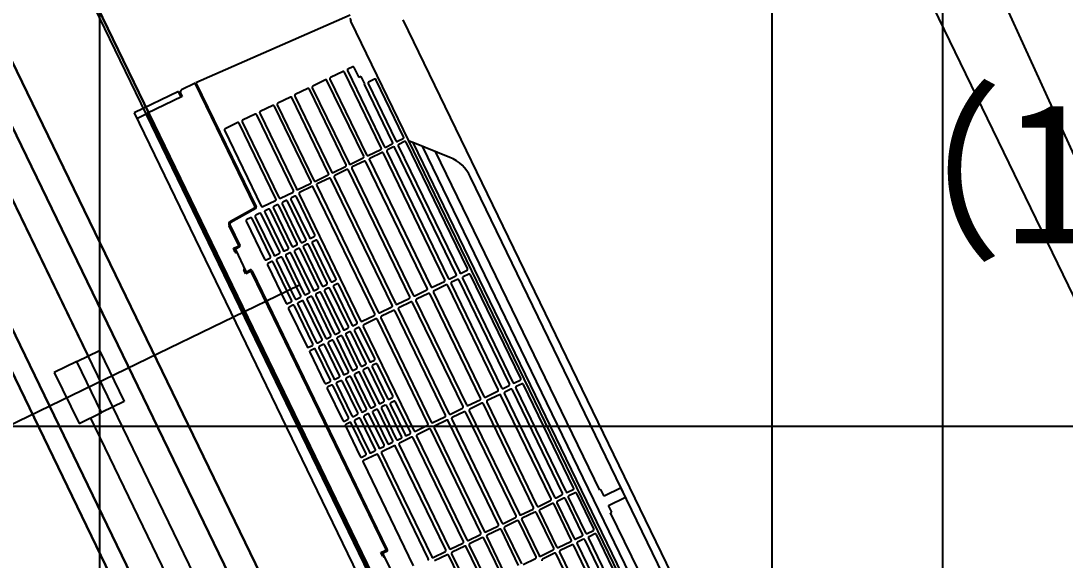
# Model space of a CAD drawing. Header units: metres. Extents: x 10861 to 26950, y 7268 to 22901.
# Drawn here: x 16772 to 17602, y 13427 to 13855 of the extents above; entities that cross this region are included whole.
import ezdxf

# ---------------------------------------------------------------- set-up
doc = ezdxf.new("R2010")
doc.units = ezdxf.units.M

msp = doc.modelspace()

# ---------------------------------------------------------------- linework, layer by layer
at = {"layer": 'GLID'}
for p, q in [((16834.73, 9325.01), (16834.73, 22205.01)), ((16834.73, 9325.01), (16834.73, 22205.01)), ((16834.73, 9325.01), (16834.73, 22205.01)), ((17369.14, 10010), (17369.14, 22205)), ((17369.14, 10010), (17369.14, 22205)), ((17369.14, 10010), (17369.14, 22205)), ((17504.75, 9324.98), (17504.75, 22204.98)), ((17504.75, 9324.98), (17504.75, 22204.98)), ((17504.75, 9324.98), (17504.75, 22204.98)), ((18614.06, 10010), (14765.12, 17945.96)), ((18614.06, 10010), (14765.12, 17945.96)), ((18614.06, 10010), (14765.12, 17945.96)), ((13801.7, 13532.77), (24358.08, 13532.77)), ((13801.7, 13532.77), (24358.08, 13532.77)), ((13801.7, 13532.77), (24358.08, 13532.77))]:
    msp.add_line(p, q, dxfattribs=at)
at = {"layer": 'カタログ部品(家具)_2F'}
for p, q in [((17807.13, 13226.54), (17283.47, 14306.25)), ((17618.93, 13726.76), (17471.59, 14047.87)), ((16743.61, 14044.42), (17267.27, 12964.71))]:
    msp.add_line(p, q, dxfattribs=at)
at = {"layer": 'カタログ部品(電化製品)_2F'}
for p, q in [((17033.77, 13859.22), (16911.22, 13805.49)), ((17372.54, 13157.3), (17034.35, 13854.61)), ((17399.24, 13188.78), (17075.82, 13855.64)), ((17031.52, 13815.27), (17060.75, 13755.01)), ((17035.77, 13818.3), (17031.95, 13816.44)), ((17040.87, 13809.67), (17036.97, 13817.72)), ((17014.1, 13807.79), (17004.04, 13802.91)), ((17044.47, 13747.15), (17015.31, 13807.27)), ((17017.61, 13808.39), (17046.78, 13748.26)), ((17028.05, 13814.55), (17018, 13809.68)), ((17058.42, 13753.92), (17029.26, 13814.03)), ((17042.58, 13810.49), (17040.87, 13809.67)), ((17045.41, 13804.65), (17042.58, 13810.49)), ((17052.99, 13808.32), (17048.42, 13806.1)), ((17076.16, 13762.61), (17054.27, 13807.76)), ((16897.28, 13798.73), (16862.02, 13781.63)), ((16899.46, 13794.23), (16897.28, 13798.73)), ((16910.57, 13805.17), (16899.73, 13799.92)), ((16957.94, 13707.5), (16910.57, 13805.17)), ((16911.22, 13805.49), (16959.03, 13706.92)), ((16911.98, 13803.94), (16911.33, 13803.59)), ((17000.16, 13801.02), (16990.1, 13796.15)), ((17030.52, 13740.39), (17001.37, 13800.51)), ((17003.66, 13801.63), (17032.83, 13741.49)), ((17045.09, 13804.49), (17045.41, 13804.65)), ((17067.46, 13758.37), (17045.09, 13804.49)), ((17047.99, 13804.94), (17070.02, 13759.5)), ((16900.28, 13794.63), (16872.29, 13781.05)), ((16898.98, 13797.33), (16900.28, 13794.63)), ((16986.22, 13794.26), (16976.16, 13789.39)), ((17016.58, 13733.63), (16987.43, 13793.74)), ((16989.72, 13794.87), (17018.88, 13734.73)), ((16972.28, 13787.5), (16962.22, 13782.62)), ((17002.64, 13726.87), (16973.49, 13786.98)), ((16975.78, 13788.1), (17004.94, 13727.97)), ((16862.02, 13781.63), (17206.58, 13071.19)), ((16864.2, 13777.13), (16872.29, 13781.05)), ((16872.29, 13781.05), (17214.67, 13075.11)), ((16944.4, 13773.98), (16934.34, 13769.1)), ((16947.9, 13774.58), (16977.06, 13714.44)), ((16958.34, 13780.74), (16948.28, 13775.86)), ((16988.7, 13720.1), (16959.55, 13780.22)), ((16961.84, 13781.34), (16991, 13721.21)), ((16933.96, 13767.82), (16963.12, 13707.68)), ((16974.76, 13713.34), (16945.61, 13773.46)), ((17061.98, 13754.55), (17067.1, 13757.04)), ((17071.24, 13759.06), (17075.81, 13761.27)), ((17076.98, 13758.86), (17072.42, 13756.64)), ((17126.91, 13657.98), (17078.26, 13758.3)), ((17083.47, 13758.12), (17080.65, 13759.24)), ((17113.05, 13746.3), (17083.47, 13758.12)), ((17083.47, 13758.12), (17355.97, 13196.24)), ((17048.02, 13747.76), (17058.04, 13752.62)), ((17059.03, 13750.2), (17049.37, 13745.52)), ((17109, 13649.14), (17060.24, 13749.68)), ((17062.93, 13751.09), (17111.73, 13650.46)), ((17068.12, 13754.58), (17063.36, 13752.27)), ((17118, 13653.63), (17069.32, 13754)), ((17071.98, 13755.47), (17120.78, 13654.85)), ((17091.05, 13755.09), (17359.15, 13202.29)), ((17231.98, 13482.13), (17101.65, 13750.86)), ((17034.07, 13741), (17044.09, 13745.86)), ((17045.07, 13743.43), (17035.41, 13738.75)), ((17095.04, 13642.37), (17046.28, 13742.91)), ((17048.99, 13744.24), (17097.76, 13643.68)), ((17006.19, 13727.48), (17016.21, 13732.33)), ((17020.13, 13734.24), (17030.15, 13739.09)), ((17031.12, 13736.66), (17021.47, 13731.98)), ((17081.09, 13635.61), (17032.34, 13736.14)), ((17035.03, 13737.47), (17083.8, 13636.91)), ((16992.25, 13720.71), (17002.27, 13725.57)), ((17007.15, 13723.94), (17055.92, 13623.39)), ((17017.18, 13729.9), (17007.53, 13725.22)), ((17067.15, 13628.85), (17018.4, 13729.38)), ((17021.09, 13730.7), (17069.86, 13630.15)), ((17363.79, 13247.47), (17129.33, 13730.72)), ((16978.31, 13713.95), (16988.33, 13718.81)), ((16993.21, 13717.18), (17041.98, 13616.63)), ((17003.24, 13723.14), (16993.59, 13718.46)), ((17053.21, 13622.09), (17004.45, 13722.62)), ((16964.37, 13707.19), (16974.38, 13712.05)), ((16975.83, 13708.65), (16973.15, 13707.35)), ((16991.66, 13677.99), (16977.04, 13708.13)), ((16979.74, 13709.45), (16994.36, 13679.31)), ((16982.8, 13712.04), (16980.12, 13710.73)), ((16998.63, 13681.37), (16984.02, 13711.51)), ((16986.71, 13712.83), (17001.33, 13682.69)), ((16989.77, 13715.41), (16987.09, 13714.11)), ((17005.6, 13684.75), (16990.98, 13714.89)), ((16938.7, 13695.68), (16957.6, 13706.22)), ((16958.69, 13705.64), (16939.03, 13694.67)), ((16958.35, 13699.13), (16972.99, 13668.95)), ((16961.89, 13701.89), (16958.76, 13700.37)), ((16977.72, 13671.23), (16963.1, 13701.37)), ((16965.8, 13702.69), (16980.41, 13672.55)), ((16968.86, 13705.27), (16966.18, 13703.97)), ((16984.69, 13674.61), (16970.07, 13704.75)), ((16972.77, 13706.07), (16987.38, 13675.93)), ((16944.91, 13676.93), (16937.67, 13691.85)), ((16938.35, 13692.12), (16946.03, 13676.29)), ((16951.16, 13695.61), (16965.78, 13665.45)), ((16954.61, 13698.35), (16951.55, 13696.88)), ((16970.37, 13667.69), (16955.77, 13697.81)), ((17002.57, 13682.2), (17005.25, 13683.5)), ((16940.99, 13674.15), (16944.48, 13675.61)), ((16942.44, 13671.16), (16940.99, 13674.15)), ((16945.64, 13675), (16943.18, 13673.8)), ((16988.63, 13675.44), (16991.31, 13676.74)), ((16995.6, 13678.82), (16998.28, 13680.12)), ((16996.58, 13674.72), (17011.2, 13644.58)), ((16999.65, 13677.3), (16996.97, 13676)), ((17015.48, 13646.64), (17000.86, 13676.78)), ((17003.55, 13678.1), (17018.17, 13647.96)), ((17006.62, 13680.68), (17003.94, 13679.38)), ((17022.45, 13650.02), (17007.83, 13680.16)), ((16942.8, 13672.51), (16950.65, 13656.32)), ((16967.03, 13664.96), (16970, 13666.4)), ((16974.23, 13668.46), (16977.37, 13669.98)), ((16978.74, 13667.16), (16975.6, 13665.64)), ((16994.57, 13636.5), (16979.95, 13666.64)), ((16981.66, 13672.06), (16984.34, 13673.36)), ((16982.64, 13667.96), (16997.26, 13637.82)), ((16985.71, 13670.54), (16983.02, 13669.24)), ((17001.54, 13639.88), (16986.92, 13670.02)), ((16989.61, 13671.34), (17004.23, 13641.2)), ((16992.68, 13673.92), (16989.99, 13672.62)), ((17008.51, 13643.26), (16993.89, 13673.4)), ((16968, 13660.88), (16982.63, 13630.72)), ((16971.45, 13663.62), (16968.39, 13662.15)), ((16987.22, 13632.96), (16972.61, 13663.08)), ((16975.2, 13664.4), (16989.84, 13634.22)), ((16950.82, 13653.88), (16949.37, 13656.87)), ((16954.13, 13655.73), (16950.82, 13653.88)), ((16951.91, 13655.82), (16954.37, 13657.01)), ((17062.08, 13435.33), (16955.42, 13655.25)), ((16955.62, 13656.51), (17063.2, 13434.7)), ((17112.96, 13650), (17117.65, 13652.28)), ((17119.05, 13649.4), (17114.35, 13647.12)), ((17122, 13654.4), (17126.57, 13656.62)), ((17122.98, 13650.32), (17163.08, 13567.63)), ((17127.98, 13653.7), (17123.42, 13651.49)), ((17169.21, 13570.76), (17129.26, 13653.14)), ((17005.47, 13640.7), (17008.16, 13642.01)), ((17012.45, 13644.09), (17015.13, 13645.39)), ((17016.49, 13642.59), (17013.8, 13641.29)), ((17032.32, 13611.93), (17017.7, 13642.07)), ((17019.41, 13647.47), (17022.1, 13648.77)), ((17020.39, 13643.39), (17035.01, 13613.25)), ((17023.45, 13645.97), (17020.77, 13644.67)), ((17039.28, 13615.31), (17024.66, 13645.45)), ((17085.04, 13636.42), (17094.66, 13641.08)), ((17099, 13643.19), (17108.62, 13647.85)), ((17110.01, 13645.07), (17100.36, 13640.39)), ((17151.3, 13561.91), (17111.22, 13644.55)), ((17113.93, 13645.94), (17154.04, 13563.23)), ((17160.31, 13566.39), (17120.32, 13648.85)), ((16991.08, 13633.72), (16994.21, 13635.24)), ((16998.5, 13637.32), (17001.19, 13638.62)), ((16999.48, 13633.25), (17014.1, 13603.1)), ((17002.54, 13635.83), (16999.86, 13634.53)), ((17018.37, 13605.17), (17003.75, 13635.31)), ((17006.45, 13636.63), (17021.07, 13606.49)), ((17009.51, 13639.21), (17006.83, 13637.91)), ((17025.34, 13608.55), (17010.72, 13638.69)), ((17013.42, 13640.01), (17028.04, 13609.87)), ((17071.1, 13629.66), (17080.72, 13634.32)), ((17096.05, 13638.3), (17086.4, 13633.62)), ((17137.34, 13555.14), (17097.26, 13637.78)), ((17099.98, 13639.11), (17140.07, 13556.45)), ((16983.87, 13630.23), (16986.84, 13631.67)), ((16984.84, 13626.16), (16999.46, 13596)), ((16988.29, 13628.91), (16985.23, 13627.43)), ((17004.05, 13598.25), (16989.45, 13628.37)), ((16992.03, 13629.69), (17006.67, 13599.5)), ((16995.57, 13632.45), (16992.44, 13630.93)), ((17011.4, 13601.79), (16996.78, 13631.93)), ((17057.16, 13622.89), (17066.78, 13627.56)), ((17068.17, 13624.78), (17058.52, 13620.1)), ((17109.46, 13541.62), (17069.38, 13624.26)), ((17072.07, 13625.58), (17112.16, 13542.92)), ((17082.11, 13631.54), (17072.46, 13626.86)), ((17123.4, 13548.38), (17083.32, 13631.02)), ((17086.02, 13632.34), (17126.11, 13549.68)), ((17043.22, 13616.13), (17052.83, 13620.8)), ((17054.23, 13618.02), (17044.58, 13613.34)), ((17095.52, 13534.86), (17055.44, 13617.5)), ((17058.13, 13618.82), (17098.22, 13536.16)), ((17029.28, 13609.37), (17031.96, 13610.67)), ((17033.32, 13607.88), (17030.64, 13606.58)), ((17036.25, 13612.75), (17038.93, 13614.05)), ((17037.22, 13608.68), (17048.96, 13584.47)), ((17040.29, 13611.26), (17037.61, 13609.96)), ((17053.23, 13586.55), (17041.5, 13610.74)), ((17044.19, 13612.06), (17084.28, 13529.4)), ((17007.92, 13599.01), (17011.05, 13600.53)), ((17015.34, 13602.61), (17018.02, 13603.91)), ((17019.38, 13601.12), (17016.7, 13599.81)), ((17032.32, 13576.41), (17020.59, 13600.59)), ((17022.31, 13605.99), (17024.99, 13607.29)), ((17023.28, 13601.92), (17035.02, 13577.71)), ((17026.35, 13604.5), (17023.67, 13603.2)), ((17039.29, 13579.79), (17027.56, 13603.98)), ((17030.25, 13605.3), (17041.99, 13581.09)), ((17046.26, 13583.17), (17034.53, 13607.36)), ((17000.71, 13595.52), (17003.68, 13596.96)), ((17001.62, 13591.56), (17013.42, 13567.22)), ((17005.17, 13594.3), (17001.86, 13592.73)), ((17018.04, 13569.42), (17006.24, 13593.74)), ((17008.87, 13594.97), (17020.63, 13570.72)), ((17012.38, 13597.72), (17009.14, 13596.15)), ((17025.37, 13572.98), (17013.61, 13597.23)), ((17016.31, 13598.53), (17028.05, 13574.33)), ((17050.21, 13583.97), (17052.94, 13585.3)), ((17029.3, 13573.83), (17032.03, 13575.16)), ((17036.27, 13577.21), (17039, 13578.54)), ((17040.3, 13575.72), (17037.62, 13574.42)), ((17053.68, 13550.11), (17041.52, 13575.2)), ((17043.24, 13580.59), (17045.97, 13581.92)), ((17044.19, 13576.56), (17056.39, 13551.41)), ((17047.27, 13579.1), (17044.59, 13577.8)), ((17060.65, 13553.49), (17048.48, 13578.58)), ((17051.16, 13579.94), (17063.36, 13554.79)), ((17054.24, 13582.48), (17051.56, 13581.18)), ((17067.62, 13556.87), (17055.45, 13581.96)), ((17014.67, 13566.74), (17017.67, 13568.19)), ((17021.87, 13570.23), (17025.01, 13571.75)), ((17022.78, 13566.29), (17035.04, 13541.02)), ((17026.37, 13568.96), (17023.24, 13567.44)), ((17039.74, 13543.36), (17027.58, 13568.44)), ((17030.25, 13569.8), (17042.45, 13544.65)), ((17033.33, 13572.34), (17030.65, 13571.04)), ((17046.71, 13546.73), (17034.54, 13571.82)), ((17037.22, 13573.18), (17049.42, 13548.03)), ((17164.3, 13567.18), (17168.87, 13569.4)), ((17170.29, 13566.48), (17165.71, 13564.28)), ((17015.53, 13562.88), (17027.87, 13537.43)), ((17018.96, 13565.47), (17015.99, 13564.03)), ((17032.45, 13539.71), (17020.2, 13564.96)), ((17141.31, 13555.96), (17150.92, 13560.62)), ((17152.3, 13557.85), (17142.69, 13553.18)), ((17155.26, 13562.77), (17159.96, 13565.05)), ((17156.25, 13558.66), (17196.12, 13476.46)), ((17161.45, 13562.21), (17156.51, 13559.82)), ((17202.39, 13479.62), (17162.62, 13561.63)), ((17165.3, 13563.04), (17205.16, 13480.86)), ((17211.3, 13483.99), (17171.56, 13565.92)), ((17057.63, 13550.92), (17060.31, 13552.22)), ((17064.6, 13554.3), (17067.28, 13555.6)), ((17065.57, 13550.22), (17077.31, 13526.02)), ((17068.64, 13552.81), (17065.96, 13551.5)), ((17081.58, 13528.1), (17069.85, 13552.28)), ((17127.35, 13549.19), (17136.97, 13553.85)), ((17138.32, 13551.06), (17128.7, 13546.4)), ((17179.44, 13468.35), (17139.57, 13550.56)), ((17142.3, 13551.9), (17182.17, 13469.69)), ((17193.42, 13475.13), (17153.55, 13557.34)), ((17036.29, 13540.53), (17039.39, 13542.03)), ((17043.69, 13544.16), (17046.37, 13545.46)), ((17047.73, 13542.66), (17045.04, 13541.36)), ((17060.67, 13517.96), (17048.94, 13542.14)), ((17050.66, 13547.54), (17053.34, 13548.84)), ((17051.63, 13543.46), (17063.37, 13519.25)), ((17054.7, 13546.04), (17052.01, 13544.74)), ((17067.64, 13521.34), (17055.91, 13545.52)), ((17058.6, 13546.84), (17070.34, 13522.63)), ((17061.67, 13549.42), (17058.98, 13548.12)), ((17074.61, 13524.72), (17062.88, 13548.9)), ((17113.41, 13542.43), (17123.02, 13547.09)), ((17124.38, 13544.3), (17114.76, 13539.64)), ((17165.5, 13461.59), (17125.63, 13543.8)), ((17128.32, 13545.12), (17168.19, 13462.91)), ((17029.13, 13536.95), (17032.13, 13538.4)), ((17029.97, 13533.11), (17041.77, 13508.77)), ((17033.52, 13535.85), (17030.2, 13534.28)), ((17046.39, 13510.97), (17034.59, 13535.29)), ((17037.22, 13536.51), (17048.98, 13512.27)), ((17040.73, 13539.27), (17037.49, 13537.7)), ((17053.72, 13514.52), (17041.96, 13538.78)), ((17044.66, 13540.08), (17056.4, 13515.87)), ((17085.53, 13528.9), (17095.14, 13533.57)), ((17099.47, 13535.66), (17109.08, 13540.33)), ((17110.43, 13537.54), (17100.82, 13532.88)), ((17151.55, 13454.83), (17111.68, 13537.04)), ((17114.38, 13538.36), (17154.25, 13456.15)), ((17078.56, 13525.52), (17081.29, 13526.85)), ((17086.5, 13524.84), (17126.37, 13442.62)), ((17096.49, 13530.78), (17086.88, 13526.12)), ((17137.61, 13448.07), (17097.74, 13530.28)), ((17100.43, 13531.59), (17140.3, 13449.38)), ((17057.65, 13515.38), (17060.38, 13516.71)), ((17068.61, 13517.26), (17059, 13512.59)), ((17064.62, 13518.76), (17067.35, 13520.09)), ((17109.73, 13434.54), (17069.86, 13516.75)), ((17071.59, 13522.14), (17074.32, 13523.47)), ((17072.55, 13518.07), (17112.43, 13435.86)), ((17082.55, 13524.02), (17072.94, 13519.36)), ((17123.67, 13441.3), (17083.8, 13523.51)), ((17043.02, 13508.29), (17046.02, 13509.74)), ((17054.67, 13510.5), (17044.37, 13505.5)), ((17050.22, 13511.78), (17053.36, 13513.3)), ((17095.78, 13427.8), (17055.89, 13510.05)), ((17058.61, 13511.31), (17098.49, 13429.1)), ((17043.98, 13504.23), (17083.86, 13421.99)), ((17249.1, 13483.77), (17235.55, 13477.19)), ((17252.59, 13476.57), (17249.1, 13483.77)), ((17197.35, 13476), (17202.04, 13478.28)), ((17203.53, 13475.73), (17198.26, 13473.17)), ((17218.42, 13447.1), (17204.8, 13475.18)), ((17206.39, 13480.41), (17210.95, 13482.64)), ((17207.02, 13476.44), (17220.75, 13448.11)), ((17212.47, 13480.05), (17207.45, 13477.61)), ((17227.34, 13451.45), (17213.74, 13479.49)), ((17232.93, 13482.59), (17231.98, 13482.13)), ((17235.55, 13477.19), (17232.93, 13482.59)), ((17239.04, 13470), (17252.59, 13476.57)), ((17169.43, 13462.42), (17179.05, 13467.08)), ((17183.42, 13469.2), (17193.03, 13473.86)), ((17194.54, 13471.4), (17184.44, 13466.5)), ((17209.39, 13442.63), (17195.7, 13470.86)), ((17197.96, 13472.11), (17211.72, 13443.73)), ((17241.66, 13464.6), (17239.04, 13470)), ((17155.5, 13455.65), (17165.11, 13460.32)), ((17170.1, 13458.45), (17183.8, 13430.2)), ((17180.59, 13464.63), (17170.48, 13459.73)), ((17195.44, 13435.86), (17181.75, 13464.09)), ((17184.05, 13465.22), (17197.75, 13436.97)), ((17240.7, 13464.14), (17241.66, 13464.6)), ((17362.39, 13213.24), (17240.7, 13464.14)), ((17141.55, 13448.89), (17151.16, 13453.55)), ((17152.71, 13451.11), (17142.6, 13446.21)), ((17167.56, 13422.34), (17153.87, 13450.57)), ((17156.16, 13451.69), (17169.86, 13423.44)), ((17166.65, 13457.87), (17156.54, 13452.97)), ((17181.5, 13429.1), (17167.81, 13457.33)), ((17221.98, 13447.66), (17226.99, 13450.1)), ((17127.61, 13442.13), (17137.23, 13446.79)), ((17138.77, 13444.35), (17128.66, 13439.45)), ((17153.62, 13415.58), (17139.93, 13443.8)), ((17142.22, 13444.93), (17155.92, 13416.68)), ((17212.95, 13443.27), (17218.07, 13445.75)), ((17219.25, 13443.05), (17214.3, 13440.65)), ((17260.19, 13360.46), (17220.41, 13442.47)), ((17223.1, 13443.88), (17262.96, 13361.69)), ((17228.08, 13447.31), (17223.51, 13445.11)), ((17269.09, 13364.82), (17229.35, 13446.75)), ((17058.16, 13432.56), (17061.66, 13434.02)), ((17062.82, 13433.41), (17060.36, 13432.21)), ((17113.67, 13435.37), (17123.29, 13440.03)), ((17124.83, 13437.59), (17114.72, 13432.69)), ((17139.68, 13408.82), (17125.99, 13437.04)), ((17128.28, 13438.17), (17141.98, 13409.92)), ((17185.04, 13429.71), (17195.06, 13434.57)), ((17199, 13436.48), (17209.01, 13441.34)), ((17210.09, 13438.68), (17200.48, 13434.02)), ((17251.22, 13355.97), (17211.34, 13438.18)), ((17214.05, 13439.5), (17253.91, 13357.29)), ((17059.61, 13429.57), (17058.16, 13432.56)), ((17059.97, 13430.92), (17067.82, 13414.73)), ((17099.73, 13428.61), (17109.35, 13433.27)), ((17110.89, 13430.82), (17100.78, 13425.93)), ((17125.74, 13402.06), (17112.05, 13430.28)), ((17114.34, 13431.41), (17128.04, 13403.16)), ((17171.1, 13422.95), (17181.12, 13427.81)), ((17196.11, 13431.9), (17186.5, 13427.24)), ((17237.23, 13349.19), (17197.36, 13431.4)), ((17200.1, 13432.74), (17239.97, 13350.53))]:
    msp.add_line(p, q, dxfattribs=at)
for centre, radius, start, end in [((17047.95, 13860.87), 14.98, -164.96875, -155.28908), ((17032.31, 13815.64), 0.877, 114.16644, -154.39657), ((17036.05, 13817.33), 1, 22.90771, 105.87952), ((17014.43, 13806.88), 0.962, 23.63953, 110.07463), ((17018.44, 13808.84), 0.945, 118.26073, -151.63857), ((17028.38, 13813.65), 0.962, 23.63953, 110.07463), ((17053.34, 13807.38), 1, 22.4007, 110.13102), ((16900.66, 13798.24), 1.92, 118.93919, -151.62738), ((17000.49, 13800.12), 0.962, 23.63953, 110.07463), ((17004.49, 13802.08), 0.945, 118.26073, -151.63857), ((17048.78, 13805.31), 0.873, 113.85395, -155.07616), ((16986.55, 13793.36), 0.962, 23.63953, 110.07463), ((16990.55, 13795.31), 0.945, 118.26073, -151.63857), ((16962.67, 13781.79), 0.945, 118.26073, -151.63857), ((16972.61, 13786.6), 0.962, 23.63953, 110.07463), ((16976.61, 13788.55), 0.945, 118.26073, -151.63857), ((16944.73, 13773.08), 0.962, 23.63953, 110.07463), ((16948.73, 13775.03), 0.945, 118.26073, -151.63857), ((16958.67, 13779.84), 0.962, 23.63953, 110.07463), ((16934.79, 13768.27), 0.945, 118.26073, -151.63857), ((17066.59, 13757.89), 0.993, -58.96106, 29.00822), ((17070.85, 13759.88), 0.911, -155.76449, -64.50679), ((17075.25, 13762.13), 1.03, -57.01251, 27.65698), ((17077.33, 13757.91), 1, 22.4007, 110.13102), ((17057.58, 13753.46), 0.955, -61.17129, 28.54078), ((17059.36, 13749.3), 0.959, 23.31629, 110.16726), ((17061.59, 13755.38), 0.922, -155.8879, -65.11708), ((17063.72, 13751.47), 0.876, 114.1033, -154.33342), ((17068.4, 13753.61), 1, 22.90771, 105.87952), ((17072.77, 13755.84), 0.873, 113.85395, -155.07616), ((17029.69, 13739.93), 0.955, -61.17129, 28.54078), ((17033.69, 13741.87), 0.945, -156.61465, -66.51396), ((17043.63, 13746.69), 0.955, -61.17129, 28.54078), ((17045.4, 13742.53), 0.959, 23.31629, 110.16726), ((17047.65, 13748.63), 0.945, -156.61465, -66.51396), ((17049.82, 13744.68), 0.941, 118.08424, -151.46249), ((17101.33, 13717.77), 30.85, 24.83327, 67.67712), ((17015.75, 13733.17), 0.955, -61.17129, 28.54078), ((17019.75, 13735.1), 0.945, -156.61465, -66.51396), ((17031.45, 13735.76), 0.959, 23.31629, 110.16726), ((17035.86, 13737.91), 0.941, 118.08424, -151.46249), ((17001.81, 13726.41), 0.955, -61.17129, 28.54078), ((17005.81, 13728.34), 0.945, -156.61465, -66.51396), ((17007.97, 13724.39), 0.941, 118.08424, -151.46249), ((17017.51, 13729), 0.959, 23.31629, 110.16726), ((17021.92, 13731.15), 0.941, 118.08424, -151.46249), ((16987.86, 13719.65), 0.955, -61.17129, 28.54078), ((16990.1, 13714.52), 0.957, 23.20618, 110.27738), ((16991.87, 13721.58), 0.945, -156.61465, -66.51396), ((16994.03, 13717.63), 0.941, 118.08424, -151.46249), ((17003.57, 13722.24), 0.959, 23.31629, 110.16726), ((16957.09, 13707.04), 0.963, -58.26304, 28.21318), ((16963.99, 13708.06), 0.945, -156.61465, -66.51396), ((16973.59, 13706.52), 0.941, 118.08424, -151.46249), ((16973.92, 13712.89), 0.955, -61.17129, 28.54078), ((16976.16, 13707.75), 0.957, 23.20618, 110.27738), ((16977.93, 13714.82), 0.945, -156.61465, -66.51396), ((16980.57, 13709.9), 0.941, 118.08424, -151.46249), ((16983.14, 13711.14), 0.957, 23.20618, 110.27738), ((16987.53, 13713.28), 0.941, 118.08424, -151.46249), ((16959.19, 13699.54), 0.938, 117.9295, -153.85997), ((16958.18, 13706.46), 0.963, -58.26304, 28.21318), ((16962.22, 13700.99), 0.957, 23.20618, 110.27738), ((16966.62, 13703.14), 0.941, 118.08424, -151.46249), ((16969.19, 13704.37), 0.957, 23.20618, 110.27738), ((16940.22, 13693.22), 2.89, 121.81377, -151.80582), ((16940.05, 13693.04), 1.93, 121.85211, -151.81527), ((16951.99, 13696.05), 0.941, 117.90486, -152.21457), ((16954.88, 13697.43), 0.966, 23.49924, 106.44802), ((17002.19, 13683.06), 0.945, -156.72306, -66.52093), ((17004.75, 13684.32), 0.959, -58.40363, 27.08949), ((16944.07, 13676.47), 0.953, -64.54159, 28.6125), ((16945.18, 13675.84), 0.958, -61.36528, 28.39117), ((16983.84, 13674.17), 0.959, -58.40363, 27.08949), ((16988.25, 13676.3), 0.945, -156.72306, -66.52093), ((16990.81, 13677.55), 0.959, -58.40363, 27.08949), ((16993.01, 13673.02), 0.957, 23.20618, 110.27738), ((16995.23, 13679.69), 0.945, -156.72306, -66.52093), ((16997.41, 13675.17), 0.941, 118.08424, -151.46249), ((16997.78, 13680.94), 0.959, -58.40363, 27.08949), ((16999.98, 13676.4), 0.957, 23.20618, 110.27738), ((17004.38, 13678.55), 0.941, 118.08424, -151.46249), ((17006.95, 13679.78), 0.957, 23.20618, 110.27738), ((16943.32, 13671.54), 0.96, -156.64059, -66.94879), ((16943.64, 13672.96), 0.958, 118.63472, -151.60883), ((16969.54, 13667.24), 0.953, -61.2254, 28.65234), ((16973.86, 13669.32), 0.944, -156.72734, -66.45915), ((16976.87, 13670.79), 0.957, -58.51078, 27.19664), ((16979.07, 13666.26), 0.957, 23.20618, 110.27738), ((16981.28, 13672.92), 0.945, -156.72306, -66.52093), ((16983.47, 13668.41), 0.941, 118.08424, -151.46249), ((16986.04, 13669.64), 0.957, 23.20618, 110.27738), ((16990.44, 13671.79), 0.941, 118.08424, -151.46249), ((16950.21, 13657.33), 0.959, 118.69193, -151.66604), ((16966.65, 13665.82), 0.944, -156.46492, -66.31668), ((16968.83, 13661.31), 0.941, 117.90486, -152.21457), ((16971.73, 13662.7), 0.966, 23.49924, 106.44802), ((16976.04, 13664.81), 0.938, 117.9295, -153.85997), ((17126.01, 13657.48), 1.03, -56.95246, 28.60681), ((16951.53, 13656.7), 0.958, -156.6444, -66.88795), ((16954.55, 13654.87), 0.953, 23.13427, 116.28836), ((16954.74, 13656.13), 0.958, 23.3556, 113.11205), ((17021.59, 13649.58), 0.959, -58.40363, 27.08949), ((17108.16, 13648.69), 0.953, -61.2254, 28.65234), ((17112.57, 13650.83), 0.917, -156.07967, -64.80482), ((17117.11, 13653.14), 1.02, -57.86905, 28.66702), ((17119.4, 13648.47), 0.992, 22.57899, 110.81612), ((17121.61, 13655.23), 0.911, -155.76449, -64.50679), ((17123.77, 13650.69), 0.873, 113.85395, -155.07616), ((17128.33, 13652.76), 1, 22.4007, 110.13102), ((17005.1, 13641.57), 0.945, -156.72306, -66.52093), ((17007.65, 13642.82), 0.959, -58.40363, 27.08949), ((17012.07, 13644.95), 0.945, -156.72306, -66.52093), ((17014.25, 13640.46), 0.941, 118.08424, -151.46249), ((17014.63, 13646.2), 0.959, -58.40363, 27.08949), ((17016.82, 13641.69), 0.957, 23.20618, 110.27738), ((17019.04, 13648.33), 0.945, -156.72306, -66.52093), ((17021.21, 13643.84), 0.941, 118.08424, -151.46249), ((17023.78, 13645.07), 0.957, 23.20618, 110.27738), ((17094.2, 13641.92), 0.953, -61.2254, 28.65234), ((17098.63, 13644.05), 0.945, -156.72306, -66.52093), ((17110.34, 13644.17), 0.959, 23.31629, 110.16726), ((17114.73, 13646.32), 0.888, 114.90519, -154.67795), ((16986.38, 13632.5), 0.953, -61.2254, 28.65234), ((16990.7, 13634.59), 0.944, -156.72734, -66.45915), ((16993.72, 13636.06), 0.957, -58.51078, 27.19664), ((16995.9, 13631.55), 0.957, 23.20618, 110.27738), ((16998.13, 13638.19), 0.945, -156.72306, -66.52093), ((17000.3, 13633.7), 0.941, 118.08424, -151.46249), ((17000.68, 13639.44), 0.959, -58.40363, 27.08949), ((17002.87, 13634.93), 0.957, 23.20618, 110.27738), ((17007.27, 13637.08), 0.941, 118.08424, -151.46249), ((17009.84, 13638.31), 0.957, 23.20618, 110.27738), ((17080.26, 13635.15), 0.953, -61.2254, 28.65234), ((17084.67, 13637.28), 0.945, -156.72306, -66.52093), ((17086.84, 13632.79), 0.941, 118.08424, -151.46249), ((17096.38, 13637.4), 0.959, 23.31629, 110.16726), ((17100.8, 13639.56), 0.941, 118.08424, -151.46249), ((16983.49, 13631.09), 0.944, -156.46492, -66.31668), ((16985.67, 13626.6), 0.941, 117.90486, -152.21457), ((16988.56, 13627.98), 0.966, 23.49924, 106.44802), ((16992.88, 13630.1), 0.938, 117.9295, -153.85997), ((17066.32, 13628.39), 0.953, -61.2254, 28.65234), ((17068.5, 13623.88), 0.959, 23.31629, 110.16726), ((17070.72, 13630.52), 0.945, -156.72306, -66.52093), ((17072.9, 13626.03), 0.941, 118.08424, -151.46249), ((17082.44, 13630.64), 0.959, 23.31629, 110.16726), ((17042.84, 13617), 0.945, -156.72306, -66.52093), ((17052.38, 13621.63), 0.953, -61.2254, 28.65234), ((17054.56, 13617.12), 0.959, 23.31629, 110.16726), ((17056.78, 13623.76), 0.945, -156.72306, -66.52093), ((17058.96, 13619.27), 0.941, 118.08424, -151.46249), ((17024.49, 13608.11), 0.959, -58.40363, 27.08949), ((17028.91, 13610.24), 0.945, -156.72306, -66.52093), ((17031.46, 13611.49), 0.959, -58.40363, 27.08949), ((17033.65, 13606.98), 0.957, 23.20618, 110.27738), ((17035.87, 13613.62), 0.945, -156.72306, -66.52093), ((17038.05, 13609.13), 0.941, 118.08424, -151.46249), ((17038.43, 13614.87), 0.959, -58.40363, 27.08949), ((17040.62, 13610.36), 0.957, 23.20618, 110.27738), ((17045.02, 13612.51), 0.941, 118.08424, -151.46249), ((17007.54, 13599.88), 0.944, -156.72734, -66.45915), ((17010.55, 13601.35), 0.957, -58.51078, 27.19664), ((17014.96, 13603.48), 0.945, -156.72306, -66.52093), ((17017.14, 13598.98), 0.941, 118.08424, -151.46249), ((17017.52, 13604.73), 0.959, -58.40363, 27.08949), ((17019.71, 13600.22), 0.957, 23.20618, 110.27738), ((17021.93, 13606.86), 0.945, -156.72306, -66.52093), ((17024.11, 13602.36), 0.941, 118.08424, -151.46249), ((17026.68, 13603.6), 0.957, 23.20618, 110.27738), ((17031.08, 13605.75), 0.941, 118.08424, -151.46249), ((17000.33, 13596.38), 0.944, -156.46492, -66.31668), ((17002.45, 13592), 0.942, 129.23281, -151.87776), ((17003.22, 13597.79), 0.953, -61.2254, 28.65234), ((17005.35, 13593.34), 0.98, 23.968, 100.52756), ((17009.66, 13595.41), 0.903, 125.10104, -150.67713), ((17012.74, 13596.84), 0.951, 24.25599, 112.50296), ((17045.4, 13582.71), 0.978, -54.07379, 27.95773), ((17049.83, 13584.84), 0.945, -156.72306, -66.52093), ((17052.37, 13586.09), 0.978, -54.07379, 27.95773), ((17031.46, 13575.95), 0.978, -54.07379, 27.95773), ((17035.89, 13578.08), 0.945, -156.72306, -66.52093), ((17038.06, 13573.59), 0.936, 117.87833, -153.75106), ((17038.43, 13579.33), 0.978, -54.07379, 27.95773), ((17040.64, 13574.82), 0.957, 23.20618, 110.27738), ((17042.86, 13581.46), 0.945, -156.72306, -66.52093), ((17045.03, 13576.97), 0.936, 117.87833, -153.75106), ((17047.61, 13578.2), 0.957, 23.15087, 110.33268), ((17052, 13580.35), 0.936, 117.87833, -153.75106), ((17054.58, 13581.58), 0.957, 23.15087, 110.33268), ((17014.29, 13567.6), 0.944, -156.46492, -66.31668), ((17017.17, 13569.01), 0.955, -58.53853, 25.26201), ((17021.5, 13571.1), 0.944, -156.72734, -66.45915), ((17023.58, 13566.64), 0.871, 112.96666, -156.4295), ((17024.51, 13572.57), 0.958, -58.38395, 25.10743), ((17026.7, 13568.06), 0.958, 23.26859, 109.79101), ((17028.92, 13574.7), 0.945, -156.72306, -66.52093), ((17031.09, 13570.21), 0.936, 117.87833, -153.75106), ((17033.66, 13571.44), 0.957, 23.20618, 110.27738), ((17159.42, 13565.91), 1.02, -57.86905, 28.66702), ((17163.91, 13568), 0.904, -156.09275, -64.00205), ((17168.3, 13570.26), 1.04, -56.69926, 28.50655), ((17170.63, 13565.54), 1, 22.4007, 110.13102), ((17016.33, 13563.23), 0.874, 113.00544, -156.70701), ((17019.32, 13564.59), 0.952, 23.01095, 112.53533), ((17150.47, 13561.46), 0.952, -61.34133, 28.76827), ((17152.67, 13556.97), 0.952, 22.9785, 113.0881), ((17154.87, 13563.6), 0.917, -156.07967, -64.80482), ((17157.06, 13559.09), 0.913, 126.91168, -152.12938), ((17161.69, 13561.24), 1.01, 23.02918, 103.65728), ((17166.1, 13563.46), 0.902, 115.5602, -151.97186), ((17052.84, 13549.66), 0.957, -58.53376, 28.4869), ((17057.25, 13551.78), 0.942, -156.78618, -66.39995), ((17059.81, 13553.04), 0.957, -58.53376, 28.4869), ((17064.22, 13555.16), 0.942, -156.78618, -66.39995), ((17066.4, 13550.67), 0.941, 118.08424, -151.46249), ((17066.78, 13556.42), 0.957, -58.53376, 28.4869), ((17068.97, 13551.91), 0.957, 23.20618, 110.27738), ((17126.97, 13550.05), 0.945, -156.72306, -66.52093), ((17136.51, 13554.69), 0.952, -61.34133, 28.76827), ((17138.69, 13550.19), 0.952, 22.9785, 113.0881), ((17140.93, 13556.82), 0.945, -156.72306, -66.52093), ((17143.13, 13552.35), 0.944, 118.26406, -151.58438), ((17038.84, 13542.89), 1.02, -57.2631, 27.49805), ((17043.31, 13545.02), 0.942, -156.78618, -66.39995), ((17045.49, 13540.53), 0.941, 118.08424, -151.46249), ((17045.87, 13546.28), 0.957, -58.53376, 28.4869), ((17048.06, 13541.77), 0.957, 23.20618, 110.27738), ((17050.28, 13548.4), 0.942, -156.78618, -66.39995), ((17052.46, 13543.91), 0.941, 118.08424, -151.46249), ((17055.03, 13545.15), 0.957, 23.20618, 110.27738), ((17059.43, 13547.29), 0.941, 118.08424, -151.46249), ((17062, 13548.53), 0.957, 23.20618, 110.27738), ((17108.63, 13541.16), 0.952, -61.34133, 28.76827), ((17113.03, 13543.29), 0.945, -156.72306, -66.52093), ((17122.57, 13547.92), 0.952, -61.34133, 28.76827), ((17124.75, 13543.43), 0.952, 22.9785, 113.0881), ((17129.15, 13545.57), 0.944, 118.26406, -151.58438), ((17028.74, 13537.81), 0.943, -156.51682, -65.63654), ((17030.8, 13533.55), 0.942, 129.23281, -151.87776), ((17031.52, 13539.24), 1.03, -54.17047, 26.87943), ((17033.7, 13534.89), 0.98, 23.968, 100.52756), ((17035.9, 13541.39), 0.94, -156.89739, -65.65896), ((17038.01, 13536.96), 0.903, 125.10104, -150.67713), ((17041.09, 13538.39), 0.951, 24.25599, 112.50296), ((17094.69, 13534.4), 0.952, -61.34133, 28.76827), ((17099.09, 13536.53), 0.945, -156.72306, -66.52093), ((17110.8, 13536.66), 0.952, 22.9785, 113.0881), ((17115.21, 13538.81), 0.944, 118.26406, -151.58438), ((17073.74, 13524.26), 0.978, -54.07379, 27.95773), ((17078.18, 13526.39), 0.945, -156.72306, -66.52093), ((17080.72, 13527.64), 0.978, -54.07379, 27.95773), ((17085.15, 13529.77), 0.945, -156.72306, -66.52093), ((17087.33, 13525.28), 0.944, 118.26406, -151.58438), ((17096.87, 13529.9), 0.952, 22.9785, 113.0881), ((17101.26, 13532.04), 0.944, 118.26406, -151.58438), ((17059.8, 13517.5), 0.978, -54.07379, 27.95773), ((17064.24, 13519.63), 0.945, -156.72306, -66.52093), ((17066.77, 13520.88), 0.978, -54.07379, 27.95773), ((17068.99, 13516.38), 0.952, 22.9785, 113.0881), ((17071.21, 13523.01), 0.945, -156.72306, -66.52093), ((17073.39, 13518.52), 0.944, 118.26406, -151.58438), ((17082.93, 13523.14), 0.952, 22.9785, 113.0881), ((17042.64, 13509.15), 0.944, -156.46492, -66.31668), ((17045.52, 13510.56), 0.955, -58.53853, 25.26201), ((17049.85, 13512.65), 0.944, -156.72734, -66.45915), ((17052.86, 13514.12), 0.958, -58.38395, 25.10743), ((17055.05, 13509.63), 0.946, 26.22017, 113.26778), ((17057.27, 13516.25), 0.945, -156.72306, -66.52093), ((17059.44, 13511.76), 0.944, 118.26406, -151.58438), ((17044.81, 13504.67), 0.941, 117.90486, -152.21457), ((17210.41, 13483.5), 1.01, -58.06422, 29.07932), ((17192.57, 13474.7), 0.954, -61.15384, 27.1928), ((17196.96, 13476.83), 0.917, -156.07967, -64.80482), ((17201.5, 13479.14), 1.02, -57.66328, 28.46126), ((17203.89, 13474.8), 0.99, 22.52178, 110.92756), ((17205.99, 13481.23), 0.91, -155.72093, -64.37387), ((17207.84, 13476.8), 0.898, 115.5538, -156.2532), ((17212.82, 13479.1), 1, 22.4494, 110.24982), ((17178.59, 13467.91), 0.954, -61.15384, 27.1928), ((17183.04, 13470.06), 0.945, -156.72306, -66.52093), ((17194.82, 13470.47), 0.966, 23.49924, 106.44802), ((17198.84, 13472.44), 0.939, 128.46941, -159.76171), ((17164.65, 13461.15), 0.954, -61.15384, 27.1928), ((17169.06, 13463.28), 0.945, -156.72306, -66.52093), ((17170.93, 13458.9), 0.944, 118.20592, -151.52589), ((17180.87, 13463.7), 0.966, 23.49924, 106.44802), ((17184.88, 13465.67), 0.944, 118.20592, -151.52589), ((17150.7, 13454.39), 0.954, -61.15384, 27.1928), ((17152.99, 13450.18), 0.966, 23.49924, 106.44802), ((17155.12, 13456.52), 0.945, -156.72306, -66.52093), ((17156.99, 13452.14), 0.944, 118.20592, -151.52589), ((17166.93, 13456.94), 0.966, 23.49924, 106.44802), ((17226.44, 13450.96), 1.03, -57.33341, 28.65863), ((17127.23, 13443), 0.945, -156.72306, -66.52093), ((17136.77, 13447.63), 0.954, -61.15384, 27.1928), ((17139.04, 13443.42), 0.966, 23.49924, 106.44802), ((17141.17, 13449.76), 0.945, -156.72306, -66.52093), ((17143.05, 13445.38), 0.944, 118.20592, -151.52589), ((17208.55, 13442.17), 0.954, -61.22888, 28.59837), ((17212.56, 13444.11), 0.921, -155.88162, -65.17842), ((17217.54, 13446.61), 1.01, -58.30264, 28.77898), ((17219.49, 13442.07), 1.01, 23.02918, 103.65728), ((17221.58, 13448.48), 0.909, -155.94994, -64.32473), ((17223.89, 13444.3), 0.902, 115.5602, -151.97186), ((17228.43, 13446.37), 1, 22.4007, 110.13102), ((17061.25, 13434.88), 0.953, -64.54159, 28.6125), ((17062.36, 13434.25), 0.958, -61.36528, 28.39117), ((17108.89, 13434.11), 0.954, -61.15384, 27.1928), ((17113.29, 13436.24), 0.945, -156.72306, -66.52093), ((17122.83, 13440.87), 0.954, -61.15384, 27.1928), ((17125.1, 13436.66), 0.966, 23.49924, 106.44802), ((17129.11, 13438.62), 0.944, 118.20592, -151.52589), ((17194.6, 13435.41), 0.954, -61.22888, 28.59837), ((17198.62, 13437.35), 0.945, -156.61465, -66.51396), ((17200.93, 13433.19), 0.944, 118.26406, -151.58438), ((17210.47, 13437.81), 0.952, 22.9785, 113.0881), ((17214.85, 13439.92), 0.913, 126.91168, -152.12938), ((17060.49, 13429.95), 0.959, -156.58719, -66.94516), ((17060.81, 13431.37), 0.958, 118.63472, -151.60883), ((17094.94, 13427.35), 0.956, -61.05281, 28.47975), ((17099.35, 13429.48), 0.945, -156.72306, -66.52093), ((17111.16, 13429.9), 0.966, 23.49924, 106.44802), ((17115.17, 13431.86), 0.944, 118.20592, -151.52589), ((17180.66, 13428.65), 0.954, -61.22888, 28.59837), ((17184.67, 13430.58), 0.945, -156.61465, -66.51396), ((17186.94, 13426.4), 0.944, 118.26406, -151.58438), ((17196.48, 13431.02), 0.952, 22.9785, 113.0881)]:
    msp.add_arc(centre, radius, start, end, dxfattribs=at)
at = {"layer": 'データ 001_1F'}
msp.add_line((15736.18, 15943.71), (19509.73, 8163.19), dxfattribs=at)
at = {"layer": 'データ 001_2F'}
for p, q in [((17504.7, 10826.23), (17504.7, 21845)), ((18621.83, 9993.91), (16402.08, 14570.71))]:
    msp.add_line(p, q, dxfattribs=at)
at = {"layer": 'データ 001_3F'}
msp.add_line((18364.25, 10525), (16638.59, 14083.07), dxfattribs=at)
at = {"layer": '建具(金属窓)_1F'}
for p, q in [((16590.16, 14366.25), (17310.19, 12881.65)), ((16497.93, 14321.52), (17217.96, 12836.92)), ((16412.72, 14302.43), (17150.21, 12781.83)), ((16434.95, 14290.98), (17154.98, 12806.37)), ((16495.07, 14270.13), (16825.63, 13588.56)), ((16992.91, 13644.68), (16660, 13483.22)), ((16816.64, 13584.19), (16834.63, 13592.92)), ((16834.63, 13592.92), (16854.27, 13552.43)), ((16816.64, 13584.19), (16798.64, 13575.47)), ((16836.27, 13543.7), (16816.64, 13584.19)), ((16836.27, 13543.7), (16816.64, 13584.19)), ((16798.64, 13575.47), (16818.28, 13534.98)), ((16854.27, 13552.43), (16836.27, 13543.7)), ((16818.28, 13534.98), (16836.27, 13543.7)), ((16827.28, 13539.34), (17157.84, 12857.77))]:
    msp.add_line(p, q, dxfattribs=at)
at = {"layer": '建具(金属窓)_2F'}
for p, q in [((17336.57, 12827.25), (16815.09, 13902.47)), ((17244.34, 12782.53), (16722.87, 13857.74)), ((17176.59, 12727.44), (16637.66, 13838.64)), ((17181.36, 12751.98), (16659.88, 13827.19)), ((16951.29, 13329.47), (16720.01, 13806.34))]:
    msp.add_line(p, q, dxfattribs=at)

# ---------------------------------------------------------------- texts
at = {"layer": '部屋_1F'}
msp.add_text('（11.79㎡ 7.1帖）', height=112, dxfattribs=at).set_placement((17407.35, 13677.97))

doc.saveas('drawing.dxf')
